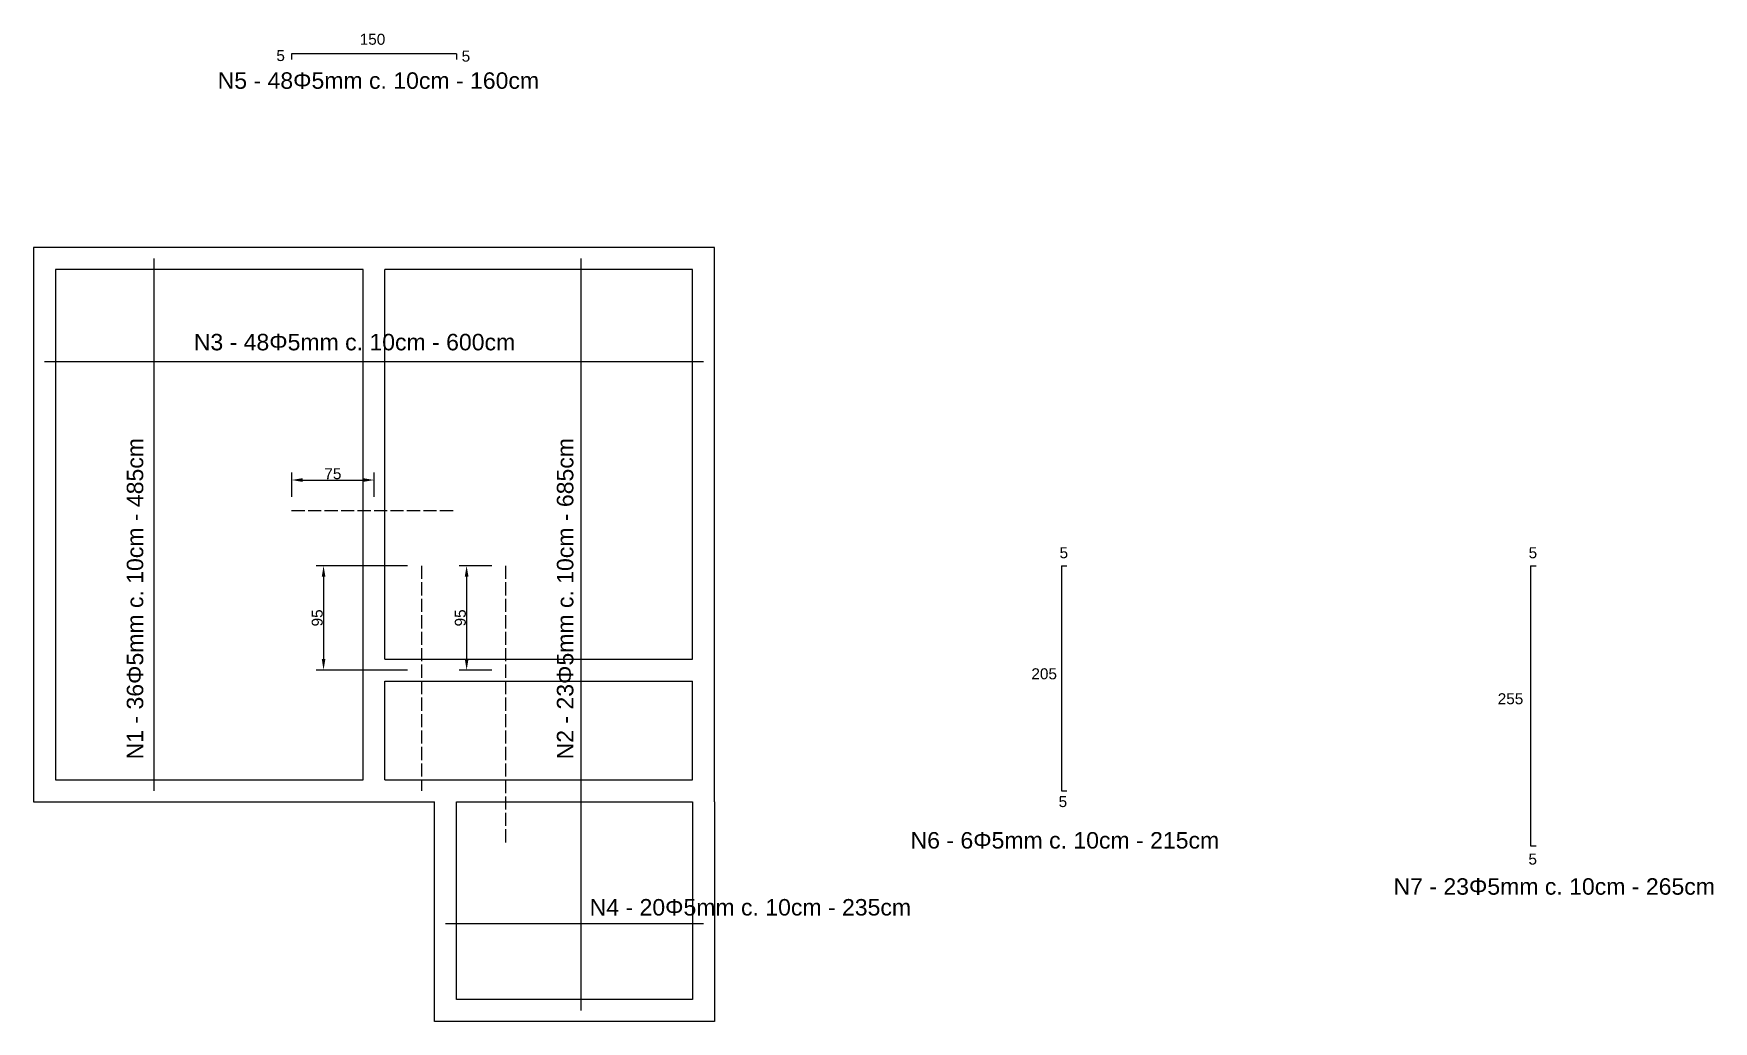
# Model space of a CAD drawing. Header units: millimetres. Extents: x 1734 to 3264, y 1693 to 2593.
import ezdxf

# ---------------------------------------------------------------- set-up
doc = ezdxf.new("R2010")
doc.units = ezdxf.units.MM
doc.linetypes.add('ACAD_ISO02W100', pattern=[15, 12, -3])
for name, color, linetype in [('arm-neg-detalhe', 1, 'Continuous'), ('arm-neg-planta', 1, 'ACAD_ISO02W100'), ('arm-pos', 5, 'Continuous'), ('cotas', 6, 'Continuous'), ('formas', 7, 'Continuous')]:
    doc.layers.add(name, color=color, linetype=linetype)
doc.styles.get("Standard").update_dxf_attribs({"font": 'arial.ttf'})
doc.dimstyles.new('ISO-25', dxfattribs={"dimtxt": 10, "dimasz": 10, "dimexe": 6.75, "dimexo": 12.5, "dimtad": 1, "dimtxsty": 'Standard', "dimcen": 2.5, "dimadec": 0, "dimazin": 0, "dimtfac": 1, "dimtmove": 0, "dimatfit": 3, "dimfxl": 1, "dimarcsym": 0})

# ---------------------------------------------------------------- blocks, each defined once
blk = doc.blocks.new('*D2')
at = {"layer": 'cotas', "color": 0, "lineweight": -2, "transparency": 16777216}
for p, q in [((1968.9, 2170.9), (1968.9, 2192.8)), ((2043.9, 2170.9), (2043.9, 2192.8)), ((1978.9, 2186.1), (2033.9, 2186.1))]:
    blk.add_line(p, q, dxfattribs=at)
at = {"layer": 'cotas', "color": 0, "transparency": 16777216}
for points in [[(1978.9, 2187.8), (1978.9, 2184.4), (1968.9, 2186.1)], [(2033.9, 2187.8), (2033.9, 2184.4), (2043.9, 2186.1)]]:
    blk.add_solid(points, dxfattribs=at)
at = {"layer": 'Defpoints', "color": 0, "transparency": 16777216}
for p in [(2043.9, 2186.1), (1968.9, 2158.4), (2043.9, 2158.4)]:
    blk.add_point(p, dxfattribs=at)
at = {"layer": 'cotas', "color": 0, "transparency": 16777216, "insert": (2006.4, 2191.8), "char_height": 10, "attachment_point": 5}
blk.add_mtext('75', dxfattribs=at)
blk = doc.blocks.new('*D3')
at = {"layer": 'cotas', "color": 0, "lineweight": -2, "transparency": 16777216}
for p, q in [((2074.5, 2108), (1991.2, 2108)), ((1997.9, 2098), (1997.9, 2023)), ((2074.5, 2013), (1991.2, 2013))]:
    blk.add_line(p, q, dxfattribs=at)
at = {"layer": 'cotas', "color": 0, "transparency": 16777216}
for points in [[(1996.3, 2098), (1999.6, 2098), (1997.9, 2108)], [(1996.3, 2023), (1999.6, 2023), (1997.9, 2013)]]:
    blk.add_solid(points, dxfattribs=at)
at = {"layer": 'Defpoints', "color": 0, "transparency": 16777216}
for p in [(2087, 2108), (1997.9, 2013), (2087, 2013)]:
    blk.add_point(p, dxfattribs=at)
at = {"layer": 'cotas', "color": 0, "transparency": 16777216, "insert": (1992.2, 2060.5), "char_height": 10, "attachment_point": 5, "rotation": 90}
blk.add_mtext('95', dxfattribs=at)
blk = doc.blocks.new('*D5')
at = {"layer": 'cotas', "color": 0, "lineweight": -2, "transparency": 16777216}
for p, q in [((2151.2, 2108), (2121.5, 2108)), ((2128.2, 2098), (2128.2, 2023)), ((2151.2, 2013), (2121.5, 2013))]:
    blk.add_line(p, q, dxfattribs=at)
at = {"layer": 'cotas', "color": 0, "transparency": 16777216}
for points in [[(2126.5, 2098), (2129.9, 2098), (2128.2, 2108)], [(2126.5, 2023), (2129.9, 2023), (2128.2, 2013)]]:
    blk.add_solid(points, dxfattribs=at)
at = {"layer": 'Defpoints', "color": 0, "transparency": 16777216}
for p in [(2163.7, 2108), (2128.2, 2013), (2163.7, 2013)]:
    blk.add_point(p, dxfattribs=at)
at = {"layer": 'cotas', "color": 0, "transparency": 16777216, "insert": (2122.5, 2060.5), "char_height": 10, "attachment_point": 5, "rotation": 90}
blk.add_mtext('95', dxfattribs=at)

msp = doc.modelspace()

# ---------------------------------------------------------------- linework, layer by layer
at = {"layer": 'arm-neg-detalhe'}
for p, q in [((2118.864, 2574.262), (1968.864, 2574.262)), ((1968.864, 2574.262), (1968.864, 2569.262)), ((2118.864, 2574.262), (2118.864, 2569.262)), ((2669.765, 2107.967), (2669.765, 1902.967)), ((2669.765, 2107.967), (2674.765, 2107.967)), ((3097.147, 2107.967), (3097.147, 1852.967)), ((3097.147, 2107.967), (3102.147, 2107.967)), ((2669.765, 1902.967), (2674.765, 1902.967)), ((3097.147, 1852.967), (3102.147, 1852.967))]:
    msp.add_line(p, q, dxfattribs=at)
at = {"layer": 'arm-neg-planta'}
for p, q in [((1968.864, 2158.437), (2118.864, 2158.437)), ((2087.003, 2107.967), (2087.003, 1902.967)), ((2163.721, 2107.967), (2163.721, 1852.967))]:
    msp.add_line(p, q, dxfattribs=at)
at = {"layer": 'arm-pos'}
for p, q in [((1843.313, 2387.967), (1843.313, 1902.967)), ((2232.278, 2387.967), (2232.278, 1702.967)), ((1743.864, 2293.975), (2343.864, 2293.975)), ((2108.864, 1782.057), (2343.864, 1782.057))]:
    msp.add_line(p, q, dxfattribs=at)
at = {"layer": 'formas'}
for p, q in [((1733.864, 2397.967), (1733.864, 1892.967)), ((2053.864, 2397.967), (1733.864, 2397.967)), ((2353.864, 2397.967), (2053.864, 2397.967)), ((2353.864, 1892.967), (2353.864, 2397.967)), ((1753.864, 2377.967), (1753.864, 1912.967)), ((2033.864, 2377.967), (1753.864, 2377.967)), ((2033.864, 1912.967), (2033.864, 2377.967)), ((2333.864, 2377.967), (2053.864, 2377.967)), ((2053.864, 2022.967), (2053.864, 2377.967)), ((2333.864, 2022.967), (2333.864, 2377.967)), ((2053.864, 2022.967), (2333.864, 2022.967)), ((2053.864, 1912.967), (2053.864, 2002.967)), ((2053.864, 2002.967), (2333.864, 2002.967)), ((2333.864, 1912.967), (2333.864, 2002.967)), ((1753.864, 1912.967), (2033.864, 1912.967)), ((2053.864, 1912.967), (2333.864, 1912.967)), ((1733.864, 1892.967), (2053.864, 1892.967)), ((2053.864, 1892.967), (2098.864, 1892.967)), ((2098.864, 1692.967), (2098.864, 1892.967)), ((2118.864, 1712.967), (2118.864, 1892.967)), ((2118.864, 1892.967), (2333.864, 1892.967)), ((2333.864, 1892.967), (2333.864, 1712.967)), ((2353.864, 1892.967), (2353.864, 1692.967)), ((2333.864, 1712.967), (2118.864, 1712.967)), ((2353.864, 1692.967), (2098.864, 1692.967))]:
    msp.add_line(p, q, dxfattribs=at)

# ---------------------------------------------------------------- texts
at = {"layer": 'arm-neg-detalhe'}
for s, height, p in [('150', 10, (2030.819, 2582.584)), ('5', 10, (1954.947, 2567.735)), ('5', 10, (2123.668, 2567.204)), ('N5 - 48Φ5mm c. 10cm - 160cm', 15, (1901.504, 2542.444)), ('5', 10, (2668.146, 2114.87)), ('5', 10, (3095.316, 2114.87)), ('205', 10, (2642.492, 2004.605)), ('255', 10, (3067.144, 1981.883)), ('5', 10, (2667.292, 1888.219)), ('N6 - 6Φ5mm c. 10cm - 215cm', 15, (2532.476, 1850.421)), ('5', 10, (3095.143, 1835.824)), ('N7 - 23Φ5mm c. 10cm - 265cm', 15, (2972.28, 1808.378))]:
    msp.add_text(s, height=height, dxfattribs=at).set_placement(p)
at = {"layer": 'arm-pos'}
for s, p in [('N3 - 48Φ5mm c. 10cm - 600cm', (1879.751, 2304.216)), ('N4 - 20Φ5mm c. 10cm - 235cm', (2240.256, 1789.428))]:
    msp.add_text(s, height=15, dxfattribs=at).set_placement(p)
for s, p in [('N1 - 36Φ5mm c. 10cm - 485cm', (1833.719, 1931.659)), ('N2 - 23Φ5mm c. 10cm - 685cm', (2225.395, 1931.659))]:
    msp.add_text(s, height=15, rotation=90, dxfattribs=at).set_placement(p)

# ---------------------------------------------------------------- dimensions: what is measured, and where the dimension line sits
at = {"layer": 'cotas'}
dim = msp.add_linear_dim(base=(2043.864, 2186.092), p1=(1968.864, 2158.437), p2=(2043.864, 2158.437), dimstyle='ISO-25', dxfattribs=at)
dim.commit()
dim.dimension.update_dxf_attribs({"geometry": '*D2', "text_midpoint": (2006.364, 2191.802)})
for base, p1, p2, picture, middle in [((1997.917, 2012.967), (2087.003, 2107.967), (2087.003, 2012.967), '*D3', (1992.187, 2060.467)), ((2128.203, 2012.967), (2163.721, 2107.967), (2163.721, 2012.967), '*D5', (2122.472, 2060.467))]:
    dim = msp.add_linear_dim(base=base, p1=p1, p2=p2, angle=90, dimstyle='ISO-25', dxfattribs=at)
    dim.commit()
    dim.dimension.update_dxf_attribs({"geometry": picture, "text_midpoint": middle})

doc.saveas('drawing.dxf')
